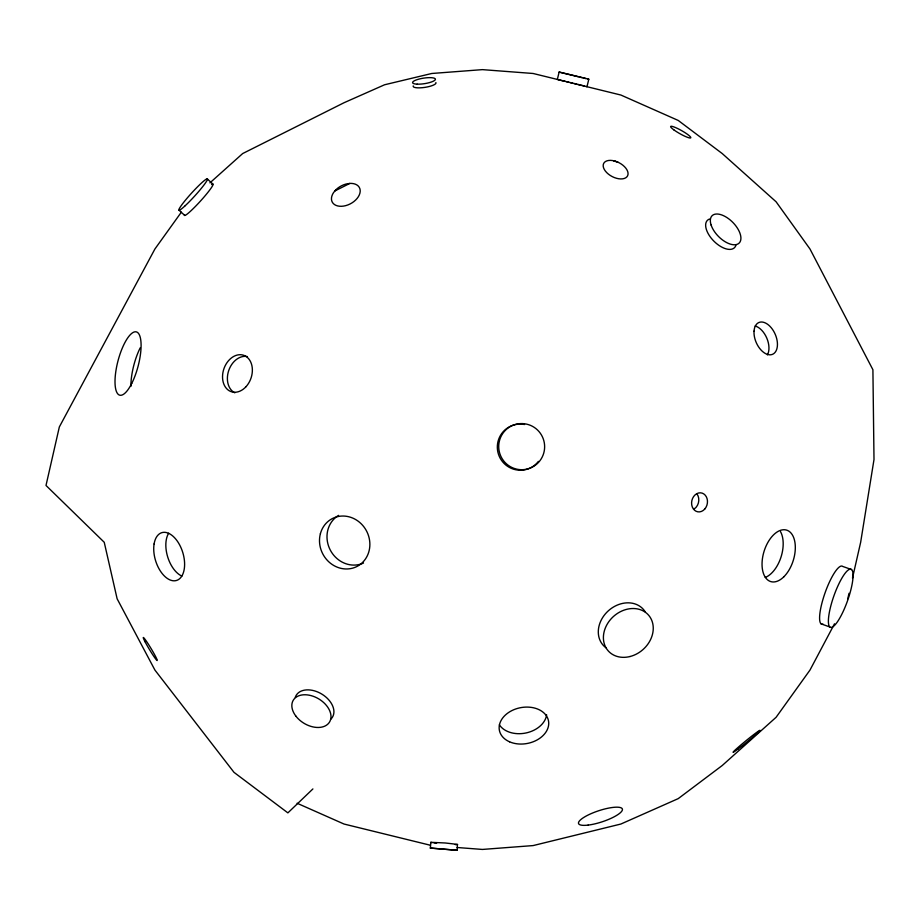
<?xml version="1.0" encoding="UTF-8"?>
<svg xmlns="http://www.w3.org/2000/svg" width="920" height="920" viewBox="0 0 920 920"><rect width="100%" height="100%" fill="white"/><g stroke="black" fill="none" stroke-linecap="round" stroke-linejoin="round"><path stroke-width="1.38" d="M430.376 848.067L430.836 842.317L445.291 842.984L457.424 844.387L457.136 850.287L430.376 848.067L457.136 850.287M847.769 598.793L849.033 593.285M852.483 578.116L860.66 542.283L874 459.54L872.907 369.725L809.991 249.009L776.112 201.802L722.223 153.548L678.224 120.439L620.885 95.036L533.117 73.485L482.448 69.632L431.779 73.485L384.56 84.778L344.011 102.741L242.673 153.548L209.921 182.873M557.324 79.557L559.13 72.059L572.01 75.095L588.8 79.201L586.995 86.71L585.982 86.422M834.509 623.794L809.991 670.059L776.112 717.278L722.223 765.52L678.224 798.629L620.885 824.032L533.117 845.583L482.448 849.436L457.113 847.504M181.355 212.163L154.905 249.009L59.34 426.949L46 485.461L104.236 542.283L117.127 598.793L154.905 670.059L233.99 772.34L287.88 812.877L312.903 788.934M334.949 190.923L349.772 183.436M457.608 844.537L455.273 844.606M433.998 842.95L436.609 843.249M432.101 842.685L430.836 842.317M587.788 79.005L588.8 79.224M558.337 79.764L565.305 81.397M583.061 77.901L585.833 78.545M579.68 77.096L581.934 77.625M578.427 76.797L559.118 72.082M566.433 81.673L568.951 82.271M430.387 845.25L344.011 824.032L297.103 803.252M570.204 82.57L572.815 83.202M574.115 83.513L576.633 84.123M577.886 84.433L580.14 84.973M581.267 85.249L584.028 85.939M613.617 160.816L618.274 162.392M851.552 569.56A30.785 7.233 -70.5 0 0 830.173 608.488A30.785 7.233 -70.5 0 0 840.489 616.791A30.785 7.233 -70.5 0 0 851.552 569.56L842.731 566.444A30.785 7.233 -70.5 0 0 824.607 594.159A30.785 7.233 -70.5 0 0 823.02 624.139M821.111 623.875L829.92 627.003M207.184 178.859L212.842 184.023M179.089 210.277L184.748 215.441M435.873 82.558A11.546 2.794 -8.7 0 1 424.718 87.4A11.546 2.794 -8.7 0 1 413.229 85.905M234.818 392.817A19.239 14.341 -71.2 0 1 228.792 370.334A19.239 14.341 -71.2 0 1 247.445 356.615M605.9 647.714A26.933 22.16 -41.9 0 1 608.212 610.926A26.933 22.16 -41.9 0 1 645.219 611.857M696.865 493.798A9.625 7.877 -78.6 0 1 694.358 508.852M755.17 325.99A17.319 10.361 66.6 0 1 766.831 338.192A17.319 10.361 66.6 0 1 767.406 354.89M295.262 697.371A21.16 14.248 30.9 0 1 322.023 694.22A21.16 14.248 30.9 0 1 330.74 719.256M546.629 714.782A25.012 18.204 -10.9 0 1 526.033 732.964A25.012 18.204 -10.9 0 1 499.376 724.822M780.505 531.622A26.933 15.295 -72.8 0 1 780.85 557.589A26.933 15.295 -72.8 0 1 765.256 577.438M363.492 563.063A26.933 24.702 62.6 0 1 330.291 550.079A26.933 24.702 62.6 0 1 338.583 515.384M735.942 245.145A19.239 10.04 45.3 0 1 714.138 241.408A19.239 10.04 45.3 0 1 709.481 219.052M211.6 184.575A21.16 2.139 -47.7 0 1 201.721 199.674A21.16 2.139 -47.7 0 1 184.471 214.912M538.43 461.368A23.092 22.942 69.5 0 1 509.231 467.337A23.092 22.942 69.5 0 1 498.674 439.265A23.092 22.942 69.5 0 1 524.572 424.511M181.884 576.104A25.012 14.202 72.8 0 1 167.704 556.991A25.012 14.202 72.8 0 1 168.659 533.232M130.904 386.4A32.706 10.396 -75.3 0 1 140.265 347.748M335.903 189.773L333.546 192.602A15.387 10.051 -28.1 0 0 339.445 206.23A15.387 10.051 -28.1 0 0 359.225 195.109A15.387 10.051 -28.1 0 0 349.876 183.413L346.173 184A15.387 10.051 -28.1 0 0 335.903 189.773M615.71 161.322L612.478 160.54A13.466 7.728 27.8 0 0 605.371 171.074A13.466 7.728 27.8 0 0 625.761 177.79A13.466 7.728 27.8 0 0 618.93 162.667L615.71 161.322M417.174 84.157A11.546 2.794 -8.7 0 0 435.344 79.591A11.546 2.794 -8.7 0 0 419.497 78.959A11.546 2.794 -8.7 0 0 417.174 84.157M145.026 641.711A13.466 0.943 58.9 0 0 156.871 660.365A13.466 0.943 58.9 0 0 148.741 644.782A13.466 0.943 58.9 0 0 145.026 641.711M245.985 386.722A19.239 14.341 -71.2 0 0 243.777 355.315A19.239 14.341 -71.2 0 0 222.582 378.407A19.239 14.341 -71.2 0 0 245.985 386.722M630.062 656.512A26.933 22.16 -41.9 0 0 648.991 615.664A26.933 22.16 -41.9 0 0 605.923 626.635A26.933 22.16 -41.9 0 0 630.062 656.512M704.755 509.059A9.625 7.877 -78.6 0 0 702.121 493.108A9.625 7.877 -78.6 0 0 691.736 504.93A9.625 7.877 -78.6 0 0 704.755 509.059M754.032 331.154A17.319 10.361 66.6 0 0 770.707 354.786A17.319 10.361 66.6 0 0 772.432 329.291A17.319 10.361 66.6 0 0 754.032 331.154M295.757 715.956A21.16 14.248 30.9 0 0 329.429 722.223A21.16 14.248 30.9 0 0 309.062 695.163A21.16 14.248 30.9 0 0 295.757 715.956M509.53 741.796A25.012 18.204 -10.9 0 0 548.619 725.144A25.012 18.204 -10.9 0 0 513.647 709.78A25.012 18.204 -10.9 0 0 509.53 741.796M783.817 576.817A26.933 15.295 -72.8 0 0 789.797 531.852A26.933 15.295 -72.8 0 0 762.404 558.842A26.933 15.295 -72.8 0 0 783.817 576.817M711.125 225.078A19.239 10.04 45.3 0 0 737.081 244.352A19.239 10.04 45.3 0 0 728.64 218.753A19.239 10.04 45.3 0 0 711.125 225.078M499.376 441.059A23.092 22.942 69.5 0 0 528.103 468.82A23.092 22.942 69.5 0 0 537.556 430.042A23.092 22.942 69.5 0 0 499.376 441.059M737.955 749.075A17.319 0.793 -39.2 0 0 759.793 730.71A17.319 0.793 -39.2 0 0 741.968 744.061A17.319 0.793 -39.2 0 0 737.955 749.075M320.39 533.726A26.933 24.702 62.6 0 0 351.072 568.525A26.933 24.702 62.6 0 0 362.595 525.262A26.933 24.702 62.6 0 0 320.39 533.726M673.854 129.858A11.546 1.759 29.4 0 0 690.563 137.965A11.546 1.759 29.4 0 0 677.741 128.582A11.546 1.759 29.4 0 0 673.854 129.858M185.276 205.643A21.16 2.139 -47.7 0 0 207.46 179.388A21.16 2.139 -47.7 0 0 186.679 198.685A21.16 2.139 -47.7 0 0 185.276 205.643M131.721 383.467A32.706 10.396 -75.3 0 0 137.057 332.166A32.706 10.396 -75.3 0 0 115.379 374.957A32.706 10.396 -75.3 0 0 131.721 383.467M154.1 543.938A25.012 14.202 72.8 0 0 173.754 580.808A25.012 14.202 72.8 0 0 179.642 544.916A25.012 14.202 72.8 0 0 154.1 543.938M588.11 825.102A23.092 5.796 -18.3 0 0 622.391 809.945A23.092 5.796 -18.3 0 0 590.858 813.751A23.092 5.796 -18.3 0 0 588.11 825.102"/></g></svg>
